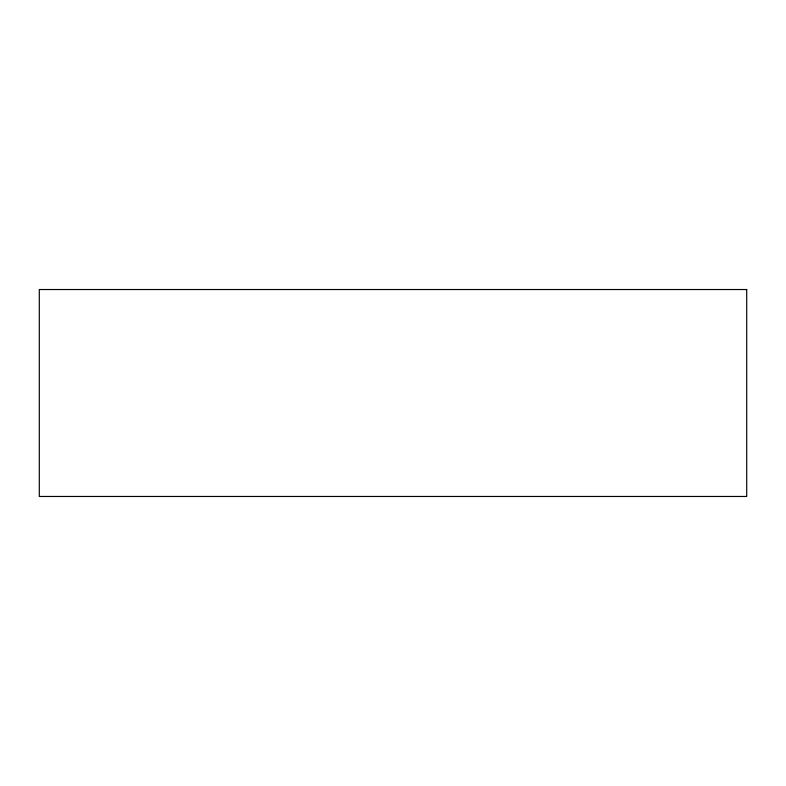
<?xml version="1.0" encoding="UTF-8"?>
<svg xmlns="http://www.w3.org/2000/svg" width="786" height="786" viewBox="0 0 786 786"><rect width="100%" height="100%" fill="white"/><g stroke="black" fill="none" stroke-linecap="round" stroke-linejoin="round"><path stroke-width="1.18" d="M746.7 289.533L39.3 289.533L39.3 496.467L746.7 496.467L746.7 289.533"/></g></svg>
